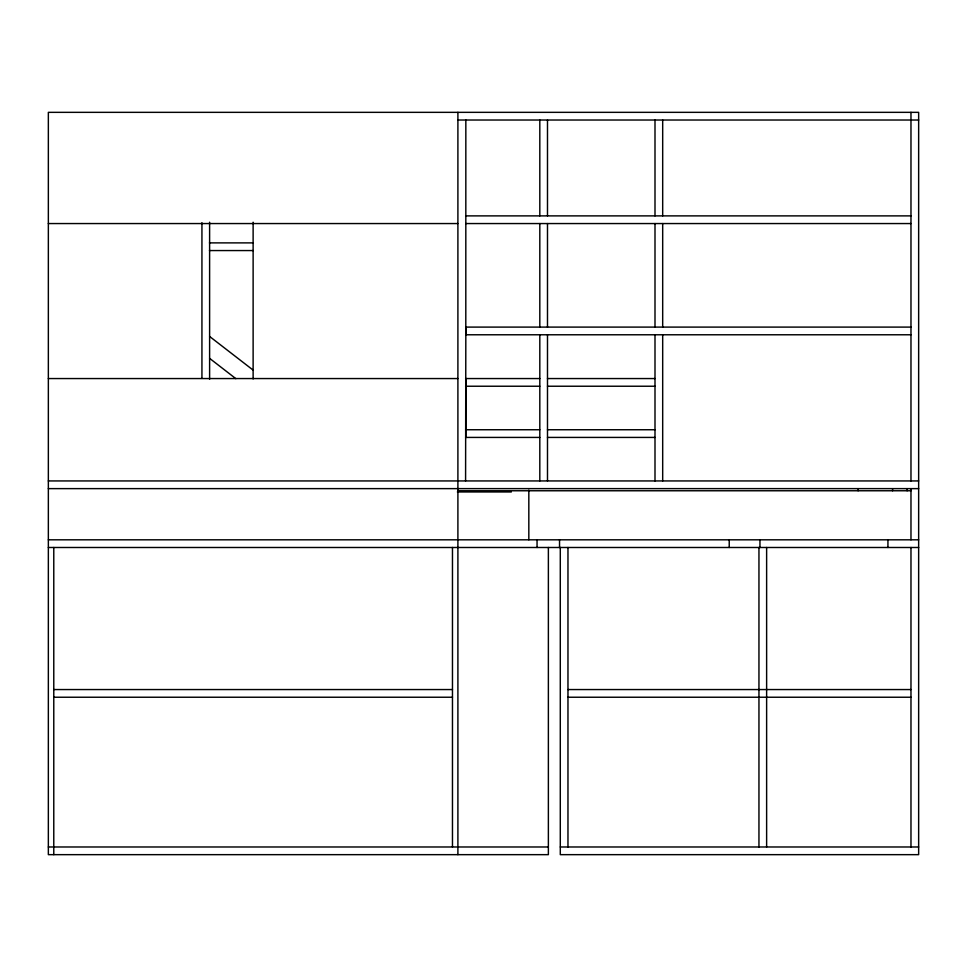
<?xml version="1.0" encoding="UTF-8"?>
<svg xmlns="http://www.w3.org/2000/svg" width="967" height="967" viewBox="0 0 967 967"><rect width="100%" height="100%" fill="white"/><g stroke="black" fill="none" stroke-linecap="round" stroke-linejoin="round"><path stroke-width="1.45" d="M209.609 379.282L209.609 222.217M662.685 327.1L662.685 223.558M465.586 480.937L465.84 327.1L910.974 327.1M457.899 120.017L918.65 120.017M465.84 215.883L910.974 215.883M48.35 223.558L457.899 223.558M465.84 223.558L910.974 223.558M209.464 242.886L253.124 242.886M209.464 250.562L253.124 250.562M910.974 334.775L465.804 334.775L465.84 120.017M48.35 378.556L457.899 378.556M465.586 378.556L539.816 378.556M547.491 378.556L654.997 378.556M465.586 386.232L539.816 386.232M547.491 386.232L654.997 386.232M465.586 429.747L539.816 429.747M547.491 429.747L654.997 429.747M465.586 437.422L539.816 437.422M547.491 437.422L654.997 437.422M48.35 480.937L918.65 480.937M48.35 488.625L918.65 488.625M457.899 490.765L910.974 490.765M457.367 491.949L511.35 491.949M48.35 539.816L918.65 539.816M48.35 547.491L918.65 547.491M53.777 689.556L452.471 689.556M567.967 689.556L910.974 689.556M53.777 697.231L452.471 697.231M567.967 697.231L910.974 697.231M48.35 846.983L548.374 846.983M560.292 846.983L918.65 846.983M209.609 336.456L253.124 370.107M209.609 358.358L235.827 378.641M910.974 112.341L910.974 480.937M910.974 488.625L910.974 539.816M910.974 547.491L910.974 846.983M907.131 488.625L907.131 490.765M892.589 488.625L892.589 490.765M887.936 539.816L887.936 547.491M858.14 488.625L858.14 490.765M766.626 547.491L766.626 846.983M759.953 539.816L759.953 547.491M758.95 547.491L758.95 846.983M729.227 539.816L729.227 547.491M662.685 120.017L662.685 215.883M662.685 334.775L662.685 480.937M654.997 120.017L654.997 215.883M654.997 223.558L654.997 327.1M654.997 334.775L654.997 480.937M567.967 547.491L567.967 846.983M560.292 547.491L560.292 854.659L918.65 854.659L918.65 112.341L48.35 112.341L48.35 854.659L548.374 854.659L548.374 547.491M559.542 539.816L559.542 547.491M547.491 120.017L547.491 215.883M547.491 223.558L547.491 327.1M547.491 334.775L547.491 480.937M539.816 120.017L539.816 215.883M539.816 223.558L539.816 327.1M539.816 334.775L539.816 480.937M537.048 539.816L537.048 547.491M528.828 490.124L528.828 539.816M465.84 378.556L465.84 437.422M457.899 112.341L457.899 854.659M452.471 547.491L452.471 846.983M253.124 222.217L253.124 378.955M201.934 222.712L201.934 378.254M53.777 547.491L53.777 854.659"/></g></svg>
